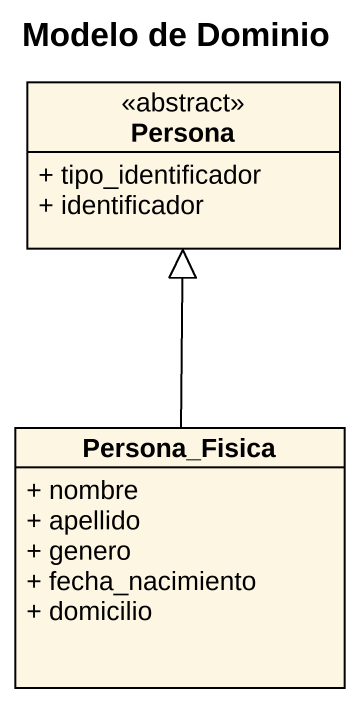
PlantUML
@startuml
title Modelo de Dominio
hide circle
hide empty members
skinparam classAttributeIconSize 0
class Persona <<abstract>> {
  + tipo_identificador
  + identificador
}
class Persona_Fisica {
  + nombre
  + apellido
  + genero
  + fecha_nacimiento
  + domicilio
}
Persona_Fisica -up-|> Persona
@enduml
